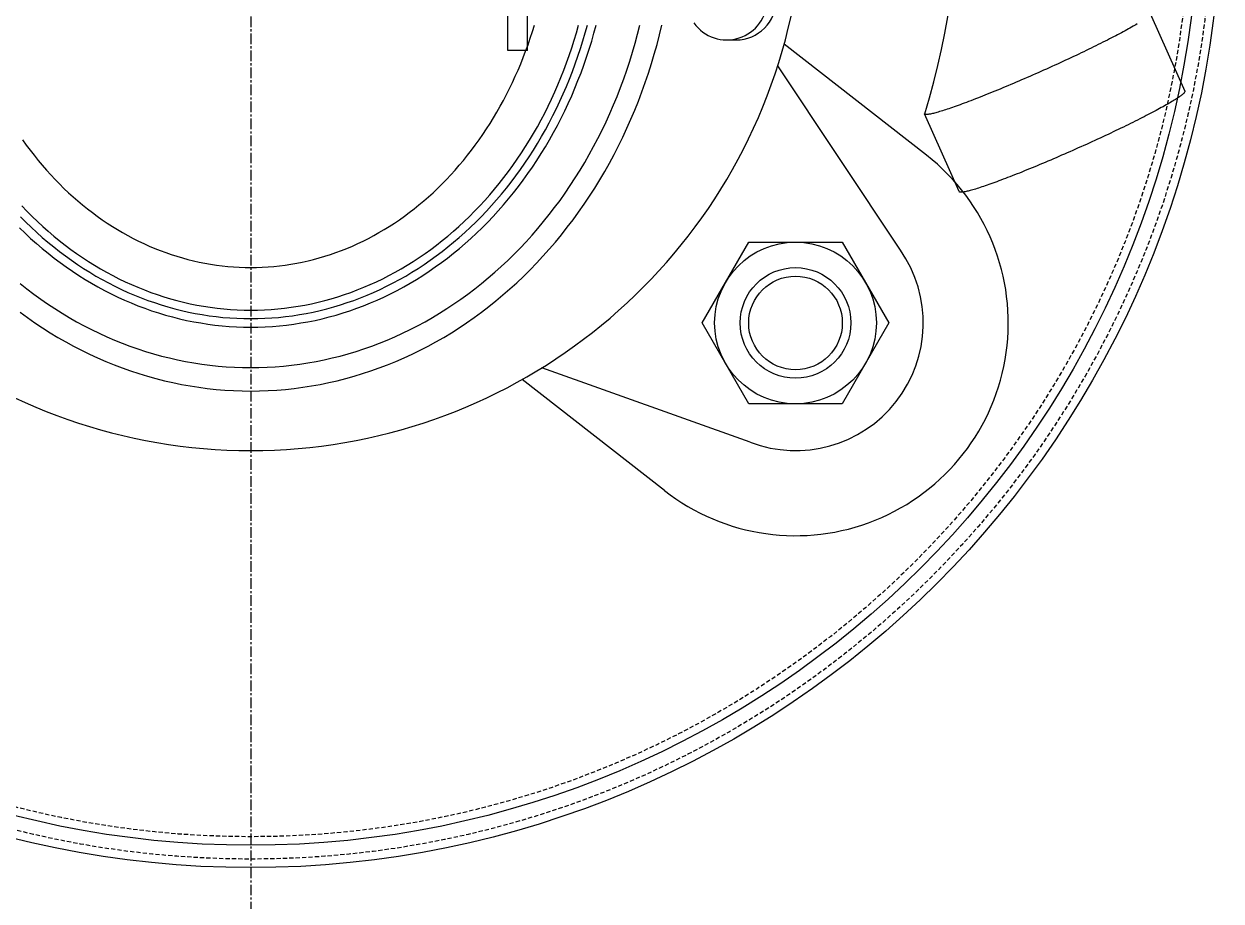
# Model space of a CAD drawing. Extents: x -168 to 134, y -932 to 134.
# Drawn here: x -26.7 to 114, y -117.9 to -14.9 of the extents above; entities that cross this region are included whole.
import ezdxf

# ---------------------------------------------------------------- set-up
doc = ezdxf.new("R2010")
doc.units = 0
doc.linetypes.add('CENTER', pattern=[2, 1.25, -0.25, 0.25, -0.25])
doc.linetypes.add('DASHED', pattern=[0.75, 0.5, -0.25])
doc.layers.get('0').update_dxf_attribs({"linetype": 'CONTINUOUS'})
doc.layers.add('CENTER', color=1, linetype='CENTER')

msp = doc.modelspace()

# ---------------------------------------------------------------- linework, layer by layer
at = {"color": 7, "linetype": 'CONTINUOUS'}
for p, q in [((30.2, -18), (30.2, -6)), ((32.5, -18), (32.5, -6)), ((105.67, -13.65), (109.73, -22.79)), ((55.93, -16.75), (57, -16.75)), ((32.5, -18), (30.2, -18)), ((79.39, -30.3), (62.67, -17.24)), ((76.32, -41.44), (61.91, -19.81)), ((83.24, -34.58), (79.17, -25.45)), ((58.68, -64.02), (34.2, -55.27)), ((48.61, -69.7), (31.89, -56.64))]:
    msp.add_line(p, q, dxfattribs=at)
msp.add_lwpolyline([(69.48, -40.5), (74.97, -50), (69.48, -59.5), (58.52, -59.5), (53.03, -50), (58.52, -40.5)], close=True, dxfattribs=at)
for points in [[(-27.19, -38.82, 0), (-26.53, -39.45, 0), (-25.87, -40.07, 0), (-25.2, -40.67, 0), (-24.51, -41.25, 0), (-23.82, -41.82, 0), (-23.12, -42.38, 0), (-22.41, -42.91, 0), (-21.68, -43.43, 0), (-20.96, -43.93, 0), (-20.22, -44.42, 0), (-19.47, -44.89, 0), (-18.72, -45.34, 0), (-17.96, -45.77, 0), (-17.19, -46.18, 0), (-16.42, -46.58, 0), (-15.64, -46.96, 0), (-14.85, -47.32, 0), (-14.06, -47.66, 0), (-13.26, -47.98, 0), (-12.46, -48.28, 0), (-11.65, -48.57, 0), (-10.84, -48.83, 0), (-10.02, -49.08, 0), (-9.2, -49.3, 0), (-8.37, -49.51, 0), (-7.55, -49.7, 0), (-6.71, -49.87, 0), (-5.88, -50.01, 0), (-5.05, -50.14, 0), (-4.21, -50.25, 0), (-3.37, -50.34, 0), (-2.53, -50.41, 0), (-1.69, -50.46, 0), (-0.84, -50.49, 0), (0, -50.5, 0), (0.84, -50.49, 0), (1.69, -50.46, 0), (2.53, -50.41, 0), (3.37, -50.34, 0), (4.21, -50.25, 0), (5.05, -50.14, 0), (5.88, -50.01, 0), (6.71, -49.87, 0), (7.55, -49.7, 0), (8.37, -49.51, 0), (9.2, -49.3, 0), (10.02, -49.08, 0), (10.84, -48.83, 0), (11.65, -48.57, 0), (12.46, -48.28, 0), (13.26, -47.98, 0), (14.06, -47.66, 0), (14.85, -47.32, 0), (15.64, -46.96, 0), (16.42, -46.58, 0), (17.19, -46.18, 0), (17.96, -45.77, 0), (18.72, -45.34, 0), (19.47, -44.89, 0), (20.22, -44.42, 0), (20.96, -43.93, 0), (21.68, -43.43, 0), (22.41, -42.91, 0), (23.12, -42.38, 0), (23.82, -41.82, 0), (24.51, -41.25, 0), (25.2, -40.67, 0), (25.87, -40.07, 0), (26.53, -39.45, 0), (27.19, -38.82, 0), (27.83, -38.17, 0), (28.46, -37.5, 0), (29.08, -36.83, 0), (29.69, -36.13, 0), (30.29, -35.43, 0), (30.87, -34.71, 0), (31.45, -33.97, 0), (32.01, -33.22, 0), (32.55, -32.46, 0), (33.09, -31.69, 0), (33.61, -30.9, 0), (34.12, -30.11, 0), (34.62, -29.3, 0), (35.1, -28.48, 0), (35.57, -27.64, 0), (36.02, -26.8, 0), (36.46, -25.94, 0), (36.89, -25.08, 0), (37.3, -24.21, 0), (37.7, -23.32, 0), (38.08, -22.43, 0), (38.44, -21.53, 0), (38.8, -20.62, 0), (39.13, -19.7, 0), (39.45, -18.77, 0), (39.76, -17.84, 0), (40.05, -16.9, 0), (40.32, -15.95, 0), (40.58, -15, 0)], [(-27.11, -45.37, 0), (-26.32, -46, 0), (-25.51, -46.61, 0), (-24.69, -47.2, 0), (-23.87, -47.77, 0), (-23.03, -48.32, 0), (-22.18, -48.85, 0), (-21.33, -49.37, 0), (-20.47, -49.86, 0), (-19.59, -50.33, 0), (-18.71, -50.78, 0), (-17.83, -51.21, 0), (-16.93, -51.62, 0), (-16.03, -52.01, 0), (-15.12, -52.38, 0), (-14.21, -52.72, 0), (-13.29, -53.05, 0), (-12.36, -53.35, 0), (-11.43, -53.63, 0), (-10.49, -53.89, 0), (-9.55, -54.12, 0), (-8.61, -54.34, 0), (-7.66, -54.53, 0), (-6.71, -54.7, 0), (-5.76, -54.84, 0), (-4.8, -54.97, 0), (-3.84, -55.07, 0), (-2.88, -55.15, 0), (-1.92, -55.2, 0), (-0.96, -55.24, 0), (0, -55.25, 0), (0.96, -55.24, 0), (1.92, -55.2, 0), (2.88, -55.15, 0), (3.84, -55.07, 0), (4.8, -54.97, 0), (5.76, -54.84, 0), (6.71, -54.7, 0), (7.66, -54.53, 0), (8.61, -54.34, 0), (9.55, -54.12, 0), (10.49, -53.89, 0), (11.43, -53.63, 0), (12.36, -53.35, 0), (13.29, -53.05, 0), (14.21, -52.72, 0), (15.12, -52.38, 0), (16.03, -52.01, 0), (16.93, -51.62, 0), (17.83, -51.21, 0), (18.71, -50.78, 0), (19.59, -50.33, 0), (20.47, -49.86, 0), (21.33, -49.37, 0), (22.18, -48.85, 0), (23.03, -48.32, 0), (23.87, -47.77, 0), (24.69, -47.2, 0), (25.51, -46.61, 0), (26.32, -46, 0), (27.11, -45.37, 0), (27.9, -44.72, 0), (28.67, -44.05, 0), (29.43, -43.37, 0), (30.18, -42.67, 0), (30.91, -41.95, 0), (31.64, -41.21, 0), (32.35, -40.46, 0), (33.05, -39.69, 0), (33.73, -38.9, 0), (34.4, -38.1, 0), (35.06, -37.28, 0), (35.7, -36.45, 0), (36.33, -35.6, 0), (36.94, -34.74, 0), (37.53, -33.86, 0), (38.12, -32.97, 0), (38.68, -32.06, 0), (39.23, -31.15, 0), (39.77, -30.22, 0), (40.28, -29.27, 0), (40.79, -28.32, 0), (41.27, -27.35, 0), (41.74, -26.38, 0), (42.19, -25.39, 0), (42.62, -24.39, 0), (43.04, -23.38, 0), (43.44, -22.36, 0), (43.82, -21.33, 0), (44.18, -20.3, 0), (44.52, -19.25, 0), (44.85, -18.2, 0), (45.16, -17.14, 0), (45.45, -16.07, 0), (45.72, -15, 0)], [(-27.1, -48.74, 0), (-26.23, -49.38, 0), (-25.36, -49.99, 0), (-24.47, -50.58, 0), (-23.57, -51.15, 0), (-22.67, -51.7, 0), (-21.75, -52.23, 0), (-20.82, -52.73, 0), (-19.89, -53.21, 0), (-18.95, -53.67, 0), (-18, -54.11, 0), (-17.04, -54.53, 0), (-16.07, -54.92, 0), (-15.1, -55.29, 0), (-14.12, -55.64, 0), (-13.14, -55.96, 0), (-12.15, -56.26, 0), (-11.16, -56.54, 0), (-10.16, -56.79, 0), (-9.15, -57.02, 0), (-8.15, -57.23, 0), (-7.14, -57.41, 0), (-6.12, -57.56, 0), (-5.11, -57.7, 0), (-4.09, -57.81, 0), (-3.07, -57.89, 0), (-2.05, -57.95, 0), (-1.02, -57.99, 0), (0, -58, 0), (1.02, -57.99, 0), (2.05, -57.95, 0), (3.07, -57.89, 0), (4.09, -57.81, 0), (5.11, -57.7, 0), (6.12, -57.56, 0), (7.14, -57.41, 0), (8.15, -57.23, 0), (9.15, -57.02, 0), (10.16, -56.79, 0), (11.16, -56.54, 0), (12.15, -56.26, 0), (13.14, -55.96, 0), (14.12, -55.64, 0), (15.1, -55.29, 0), (16.07, -54.92, 0), (17.04, -54.53, 0), (18, -54.11, 0), (18.95, -53.67, 0), (19.89, -53.21, 0), (20.82, -52.73, 0), (21.75, -52.23, 0), (22.67, -51.7, 0), (23.57, -51.15, 0), (24.47, -50.58, 0), (25.36, -49.99, 0), (26.23, -49.38, 0), (27.1, -48.74, 0), (27.95, -48.09, 0), (28.79, -47.42, 0), (29.62, -46.72, 0), (30.44, -46.01, 0), (31.25, -45.28, 0), (32.04, -44.53, 0), (32.82, -43.76, 0), (33.58, -42.97, 0), (34.33, -42.16, 0), (35.07, -41.34, 0), (35.79, -40.5, 0), (36.5, -39.64, 0), (37.19, -38.77, 0), (37.86, -37.88, 0), (38.52, -36.97, 0), (39.17, -36.05, 0), (39.8, -35.11, 0), (40.41, -34.16, 0), (41, -33.2, 0), (41.58, -32.22, 0), (42.14, -31.22, 0), (42.68, -30.22, 0), (43.2, -29.2, 0), (43.71, -28.17, 0), (44.2, -27.12, 0), (44.66, -26.07, 0), (45.12, -25, 0), (45.55, -23.93, 0), (45.96, -22.84, 0), (46.35, -21.75, 0), (46.73, -20.64, 0), (47.08, -19.53, 0), (47.41, -18.41, 0), (47.73, -17.28, 0), (48.02, -16.14, 0), (48.3, -15, 0)], [(-27.06, -37.53, 0), (-26.44, -38.16, 0), (-25.8, -38.77, 0), (-25.15, -39.37, 0), (-24.5, -39.95, 0), (-23.83, -40.52, 0), (-23.16, -41.08, 0), (-22.47, -41.61, 0), (-21.78, -42.13, 0), (-21.08, -42.64, 0), (-20.37, -43.13, 0), (-19.65, -43.6, 0), (-18.93, -44.05, 0), (-18.2, -44.49, 0), (-17.46, -44.91, 0), (-16.71, -45.31, 0), (-15.96, -45.69, 0), (-15.2, -46.06, 0), (-14.43, -46.41, 0), (-13.66, -46.74, 0), (-12.89, -47.05, 0), (-12.11, -47.35, 0), (-11.32, -47.62, 0), (-10.53, -47.88, 0), (-9.74, -48.12, 0), (-8.94, -48.34, 0), (-8.14, -48.54, 0), (-7.33, -48.72, 0), (-6.52, -48.88, 0), (-5.71, -49.03, 0), (-4.9, -49.15, 0), (-4.09, -49.26, 0), (-3.27, -49.35, 0), (-2.46, -49.41, 0), (-1.64, -49.46, 0), (-0.82, -49.49, 0), (0, -49.5, 0), (0.82, -49.49, 0), (1.64, -49.46, 0), (2.46, -49.41, 0), (3.27, -49.35, 0), (4.09, -49.26, 0), (4.9, -49.15, 0), (5.71, -49.03, 0), (6.52, -48.88, 0), (7.33, -48.72, 0), (8.14, -48.54, 0), (8.94, -48.34, 0), (9.74, -48.12, 0), (10.53, -47.88, 0), (11.32, -47.62, 0), (12.11, -47.35, 0), (12.89, -47.05, 0), (13.66, -46.74, 0), (14.43, -46.41, 0), (15.2, -46.06, 0), (15.96, -45.69, 0), (16.71, -45.31, 0), (17.46, -44.91, 0), (18.2, -44.49, 0), (18.93, -44.05, 0), (19.65, -43.6, 0), (20.37, -43.13, 0), (21.08, -42.64, 0), (21.78, -42.13, 0), (22.47, -41.61, 0), (23.16, -41.08, 0), (23.83, -40.52, 0), (24.5, -39.95, 0), (25.15, -39.37, 0), (25.8, -38.77, 0), (26.44, -38.16, 0), (27.06, -37.53, 0), (27.68, -36.88, 0), (28.28, -36.22, 0), (28.88, -35.55, 0), (29.46, -34.86, 0), (30.03, -34.16, 0), (30.59, -33.45, 0), (31.14, -32.72, 0), (31.67, -31.98, 0), (32.2, -31.23, 0), (32.71, -30.47, 0), (33.2, -29.69, 0), (33.69, -28.91, 0), (34.16, -28.11, 0), (34.62, -27.3, 0), (35.06, -26.48, 0), (35.49, -25.65, 0), (35.91, -24.81, 0), (36.32, -23.96, 0), (36.7, -23.1, 0), (37.08, -22.23, 0), (37.44, -21.35, 0), (37.79, -20.47, 0), (38.12, -19.57, 0), (38.43, -18.67, 0), (38.74, -17.76, 0), (39.02, -16.85, 0), (39.29, -15.93, 0), (39.55, -15, 0)], [(-26.9, -36.26, 0), (-26.3, -36.88, 0), (-25.69, -37.5, 0), (-25.07, -38.09, 0), (-24.44, -38.67, 0), (-23.8, -39.24, 0), (-23.15, -39.79, 0), (-22.5, -40.33, 0), (-21.83, -40.85, 0), (-21.16, -41.36, 0), (-20.48, -41.85, 0), (-19.79, -42.32, 0), (-19.09, -42.78, 0), (-18.38, -43.22, 0), (-17.67, -43.64, 0), (-16.95, -44.05, 0), (-16.23, -44.44, 0), (-15.5, -44.81, 0), (-14.76, -45.17, 0), (-14.01, -45.5, 0), (-13.27, -45.82, 0), (-12.51, -46.13, 0), (-11.75, -46.41, 0), (-10.99, -46.68, 0), (-10.22, -46.93, 0), (-9.45, -47.16, 0), (-8.68, -47.37, 0), (-7.9, -47.57, 0), (-7.12, -47.74, 0), (-6.33, -47.9, 0), (-5.55, -48.04, 0), (-4.76, -48.16, 0), (-3.97, -48.27, 0), (-3.18, -48.35, 0), (-2.38, -48.42, 0), (-1.59, -48.46, 0), (-0.79, -48.49, 0), (0, -48.5, 0), (0.79, -48.49, 0), (1.59, -48.46, 0), (2.38, -48.42, 0), (3.18, -48.35, 0), (3.97, -48.27, 0), (4.76, -48.16, 0), (5.55, -48.04, 0), (6.33, -47.9, 0), (7.12, -47.74, 0), (7.9, -47.57, 0), (8.68, -47.37, 0), (9.45, -47.16, 0), (10.22, -46.93, 0), (10.99, -46.68, 0), (11.75, -46.41, 0), (12.51, -46.13, 0), (13.27, -45.82, 0), (14.01, -45.5, 0), (14.76, -45.17, 0), (15.5, -44.81, 0), (16.23, -44.44, 0), (16.95, -44.05, 0), (17.67, -43.64, 0), (18.38, -43.22, 0), (19.09, -42.78, 0), (19.79, -42.32, 0), (20.48, -41.85, 0), (21.16, -41.36, 0), (21.83, -40.85, 0), (22.5, -40.33, 0), (23.15, -39.79, 0), (23.8, -39.24, 0), (24.44, -38.67, 0), (25.07, -38.09, 0), (25.69, -37.5, 0), (26.3, -36.88, 0), (26.9, -36.26, 0), (27.49, -35.62, 0), (28.07, -34.97, 0), (28.63, -34.3, 0), (29.19, -33.62, 0), (29.74, -32.93, 0), (30.27, -32.22, 0), (30.79, -31.51, 0), (31.3, -30.78, 0), (31.8, -30.03, 0), (32.29, -29.28, 0), (32.76, -28.52, 0), (33.22, -27.74, 0), (33.67, -26.95, 0), (34.1, -26.16, 0), (34.53, -25.35, 0), (34.94, -24.53, 0), (35.33, -23.71, 0), (35.71, -22.87, 0), (36.08, -22.03, 0), (36.44, -21.18, 0), (36.78, -20.32, 0), (37.1, -19.45, 0), (37.41, -18.57, 0), (37.71, -17.69, 0), (37.99, -16.8, 0), (38.26, -15.9, 0), (38.51, -15, 0)], [(-26.83, -28.48, 0), (-26.38, -29.1, 0), (-25.93, -29.71, 0), (-25.46, -30.31, 0), (-24.99, -30.9, 0), (-24.5, -31.48, 0), (-24.01, -32.04, 0), (-23.5, -32.6, 0), (-22.99, -33.14, 0), (-22.47, -33.67, 0), (-21.95, -34.19, 0), (-21.41, -34.7, 0), (-20.87, -35.19, 0), (-20.32, -35.67, 0), (-19.76, -36.14, 0), (-19.2, -36.59, 0), (-18.62, -37.03, 0), (-18.04, -37.46, 0), (-17.46, -37.88, 0), (-16.87, -38.28, 0), (-16.27, -38.66, 0), (-15.67, -39.04, 0), (-15.06, -39.39, 0), (-14.44, -39.74, 0), (-13.82, -40.07, 0), (-13.2, -40.38, 0), (-12.57, -40.68, 0), (-11.93, -40.97, 0), (-11.29, -41.24, 0), (-10.65, -41.5, 0), (-10, -41.74, 0), (-9.35, -41.96, 0), (-8.7, -42.17, 0), (-8.04, -42.37, 0), (-7.38, -42.55, 0), (-6.72, -42.71, 0), (-6.05, -42.86, 0), (-5.39, -43, 0), (-4.72, -43.11, 0), (-4.05, -43.22, 0), (-3.38, -43.3, 0), (-2.7, -43.37, 0), (-2.03, -43.43, 0), (-1.35, -43.47, 0), (-0.68, -43.49, 0), (0, -43.5, 0), (0.68, -43.49, 0), (1.35, -43.47, 0), (2.03, -43.43, 0), (2.7, -43.37, 0), (3.38, -43.3, 0), (4.05, -43.22, 0), (4.72, -43.11, 0), (5.39, -43, 0), (6.05, -42.86, 0), (6.72, -42.71, 0), (7.38, -42.55, 0), (8.04, -42.37, 0), (8.7, -42.17, 0), (9.35, -41.96, 0), (10, -41.74, 0), (10.65, -41.5, 0), (11.29, -41.24, 0), (11.93, -40.97, 0), (12.57, -40.68, 0), (13.2, -40.38, 0), (13.82, -40.07, 0), (14.44, -39.74, 0), (15.06, -39.39, 0), (15.67, -39.04, 0), (16.27, -38.66, 0), (16.87, -38.28, 0), (17.46, -37.88, 0), (18.04, -37.46, 0), (18.62, -37.03, 0), (19.2, -36.59, 0), (19.76, -36.14, 0), (20.32, -35.67, 0), (20.87, -35.19, 0), (21.41, -34.7, 0), (21.95, -34.19, 0), (22.47, -33.67, 0), (22.99, -33.14, 0), (23.5, -32.6, 0), (24.01, -32.04, 0), (24.5, -31.48, 0), (24.99, -30.9, 0), (25.46, -30.31, 0), (25.93, -29.71, 0), (26.38, -29.1, 0), (26.83, -28.48, 0), (27.27, -27.85, 0), (27.7, -27.21, 0), (28.12, -26.56, 0), (28.52, -25.9, 0), (28.92, -25.23, 0), (29.31, -24.55, 0), (29.68, -23.86, 0), (30.05, -23.16, 0), (30.4, -22.46, 0), (30.75, -21.74, 0), (31.08, -21.02, 0), (31.4, -20.29, 0), (31.71, -19.56, 0), (32.01, -18.81, 0), (32.29, -18.06, 0), (32.57, -17.31, 0), (32.83, -16.54, 0), (33.08, -15.77, 0), (33.32, -15, 0)], [(104.15, -14.87, 0), (103.99, -14.96, 0), (103.83, -15.05, 0), (103.66, -15.15, 0), (103.48, -15.25, 0), (103.3, -15.36, 0), (103.11, -15.46, 0), (102.92, -15.57, 0), (102.72, -15.68, 0), (102.51, -15.79, 0), (102.29, -15.91, 0), (102.08, -16.02, 0), (101.85, -16.14, 0), (101.62, -16.26, 0), (101.38, -16.39, 0), (101.14, -16.51, 0), (100.89, -16.64, 0), (100.64, -16.77, 0), (100.38, -16.9, 0), (100.12, -17.03, 0), (99.85, -17.17, 0), (99.58, -17.3, 0), (99.3, -17.44, 0), (99.02, -17.57, 0), (98.74, -17.71, 0), (98.45, -17.85, 0), (98.16, -17.99, 0), (97.87, -18.14, 0), (97.57, -18.28, 0), (97.27, -18.42, 0), (96.96, -18.57, 0), (96.65, -18.71, 0), (96.35, -18.86, 0), (96.03, -19, 0), (95.72, -19.15, 0), (95.4, -19.29, 0), (95.09, -19.44, 0), (94.77, -19.59, 0), (94.45, -19.73, 0), (94.12, -19.88, 0), (93.8, -20.03, 0), (93.48, -20.17, 0), (93.15, -20.32, 0), (92.83, -20.46, 0), (92.5, -20.61, 0), (92.18, -20.75, 0), (91.85, -20.89, 0), (91.53, -21.04, 0), (91.2, -21.18, 0), (90.88, -21.32, 0), (90.56, -21.46, 0), (90.23, -21.6, 0), (89.91, -21.73, 0), (89.6, -21.87, 0), (89.28, -22, 0), (88.96, -22.13, 0), (88.65, -22.27, 0), (88.34, -22.4, 0), (88.03, -22.52, 0), (87.73, -22.65, 0), (87.42, -22.77, 0), (87.12, -22.9, 0), (86.83, -23.02, 0), (86.53, -23.13, 0), (86.25, -23.25, 0), (85.96, -23.36, 0), (85.68, -23.48, 0), (85.4, -23.58, 0), (85.13, -23.69, 0), (84.86, -23.8, 0), (84.59, -23.9, 0), (84.33, -24, 0), (84.08, -24.09, 0), (83.83, -24.19, 0), (83.58, -24.28, 0), (83.34, -24.36, 0), (83.11, -24.45, 0), (82.88, -24.53, 0), (82.66, -24.61, 0), (82.44, -24.69, 0), (82.23, -24.76, 0), (82.02, -24.83, 0), (81.82, -24.9, 0), (81.63, -24.96, 0), (81.45, -25.02, 0), (81.27, -25.08, 0), (81.1, -25.13, 0), (80.93, -25.18, 0), (80.77, -25.23, 0), (80.62, -25.27, 0), (80.48, -25.31, 0), (80.34, -25.35, 0), (80.21, -25.38, 0), (80.09, -25.41, 0), (79.97, -25.44, 0), (79.86, -25.46, 0), (79.76, -25.48, 0), (79.67, -25.49, 0), (79.58, -25.5, 0), (79.51, -25.51, 0), (79.44, -25.52, 0), (79.38, -25.52, 0), (79.32, -25.51, 0), (79.28, -25.51, 0), (79.24, -25.5, 0), (79.21, -25.48, 0), (79.19, -25.47, 0), (79.17, -25.45, 0)], [(109.73, -22.79, 0), (109.74, -22.81, 0), (109.74, -22.84, 0), (109.73, -22.87, 0), (109.71, -22.9, 0), (109.68, -22.94, 0), (109.65, -22.98, 0), (109.61, -23.03, 0), (109.56, -23.08, 0), (109.5, -23.13, 0), (109.44, -23.19, 0), (109.36, -23.24, 0), (109.28, -23.31, 0), (109.19, -23.37, 0), (109.1, -23.44, 0), (108.99, -23.51, 0), (108.88, -23.58, 0), (108.76, -23.66, 0), (108.64, -23.74, 0), (108.5, -23.83, 0), (108.36, -23.91, 0), (108.21, -24, 0), (108.06, -24.1, 0), (107.9, -24.19, 0), (107.73, -24.29, 0), (107.55, -24.39, 0), (107.37, -24.49, 0), (107.18, -24.6, 0), (106.98, -24.7, 0), (106.78, -24.82, 0), (106.58, -24.93, 0), (106.36, -25.04, 0), (106.14, -25.16, 0), (105.92, -25.28, 0), (105.69, -25.4, 0), (105.45, -25.52, 0), (105.2, -25.65, 0), (104.96, -25.78, 0), (104.7, -25.9, 0), (104.45, -26.04, 0), (104.19, -26.17, 0), (103.92, -26.3, 0), (103.65, -26.44, 0), (103.37, -26.57, 0), (103.09, -26.71, 0), (102.81, -26.85, 0), (102.52, -26.99, 0), (102.23, -27.13, 0), (101.93, -27.27, 0), (101.63, -27.41, 0), (101.33, -27.56, 0), (101.03, -27.7, 0), (100.72, -27.85, 0), (100.41, -27.99, 0), (100.1, -28.14, 0), (99.79, -28.28, 0), (99.47, -28.43, 0), (99.15, -28.58, 0), (98.83, -28.72, 0), (98.51, -28.87, 0), (98.19, -29.02, 0), (97.87, -29.16, 0), (97.54, -29.31, 0), (97.22, -29.45, 0), (96.89, -29.6, 0), (96.57, -29.74, 0), (96.24, -29.89, 0), (95.92, -30.03, 0), (95.59, -30.17, 0), (95.27, -30.31, 0), (94.95, -30.45, 0), (94.62, -30.59, 0), (94.3, -30.73, 0), (93.98, -30.87, 0), (93.66, -31, 0), (93.35, -31.14, 0), (93.03, -31.27, 0), (92.72, -31.4, 0), (92.41, -31.53, 0), (92.1, -31.66, 0), (91.79, -31.79, 0), (91.49, -31.91, 0), (91.19, -32.03, 0), (90.9, -32.15, 0), (90.6, -32.27, 0), (90.31, -32.39, 0), (90.03, -32.5, 0), (89.74, -32.61, 0), (89.47, -32.72, 0), (89.19, -32.83, 0), (88.92, -32.93, 0), (88.66, -33.03, 0), (88.4, -33.13, 0), (88.14, -33.23, 0), (87.89, -33.32, 0), (87.65, -33.41, 0), (87.41, -33.5, 0), (87.17, -33.59, 0), (86.95, -33.67, 0), (86.72, -33.75, 0), (86.51, -33.82, 0), (86.3, -33.9, 0), (86.09, -33.97, 0), (85.89, -34.03, 0), (85.7, -34.1, 0), (85.51, -34.16, 0), (85.33, -34.21, 0), (85.16, -34.27, 0), (85, -34.32, 0), (84.84, -34.36, 0), (84.69, -34.41, 0), (84.54, -34.45, 0), (84.41, -34.48, 0), (84.28, -34.52, 0), (84.15, -34.54, 0), (84.04, -34.57, 0), (83.93, -34.59, 0), (83.83, -34.61, 0), (83.74, -34.63, 0), (83.65, -34.64, 0), (83.58, -34.65, 0), (83.51, -34.65, 0), (83.44, -34.65, 0), (83.39, -34.65, 0), (83.34, -34.64, 0), (83.31, -34.63, 0), (83.28, -34.62, 0), (83.26, -34.6, 0), (83.24, -34.58, 0)]]:
    msp.add_polyline3d(points, dxfattribs=at)
for centre, radius in [((0, 0), 114), ((0, 0), 111.37), ((64, -50), 9.5), ((64, -50), 6.5), ((64, -50), 5.5)]:
    msp.add_circle(centre, radius, dxfattribs=at)
at = {"color": 3, "linetype": 'DASHED'}
for radius in [113, 110.37]:
    msp.add_circle((0, 0), radius, dxfattribs=at)
at = {"color": 7, "linetype": 'CONTINUOUS'}
for centre, radius, start, end in [((-1.02, -0.46), 84, 342.6917, 65.3083), ((0, 0), 65, 117.3801, 62.6199), ((55.93, -12), 4.75, 215.3765, 144.6235), ((57, -12), 4.75, 270, 90), ((64, -50), 25, 232.0013, 52.0013), ((64, -50), 15, 249.2214, 34.7811)]:
    msp.add_arc(centre, radius, start, end, dxfattribs=at)
at = {"layer": 'CENTER', "color": 1, "linetype": 'CENTER'}
msp.add_line((0, 134), (0, -134), dxfattribs=at)

doc.saveas('drawing.dxf')
